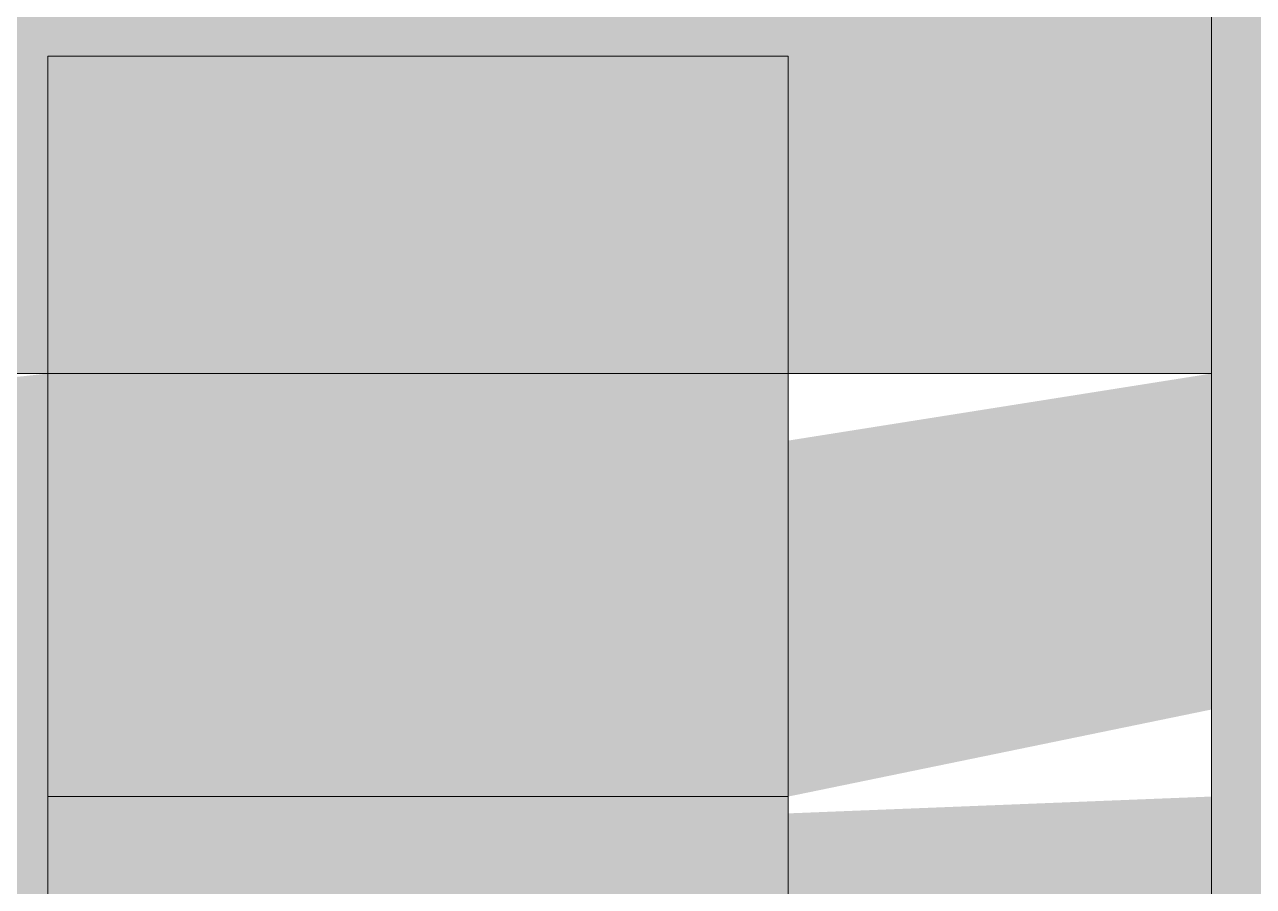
# Model space of a CAD drawing. Header units: inches. Extents: x -26493 to -10162, y -132 to 713.
# Drawn here: x -25823.591 to -25822.865, y 224.947 to 225.456 of the extents above; entities that cross this region are included whole.
import ezdxf

# ---------------------------------------------------------------- set-up
doc = ezdxf.new("R2010")
doc.units = ezdxf.units.IN
doc.header["$MEASUREMENT"] = 0
doc.layers.add('Q-SPCQ', color=91, linetype='Continuous', lineweight=9)

# ---------------------------------------------------------------- blocks, each defined once
blk = doc.blocks.new('Basketball_Backstop-Performance_Sports_Systems-3103-Ceiling_Hung - 27_-0_ to 27_-11 7_8_-V84-Section 13')
at = {"layer": 'Q-SPCQ'}
for points in [[(-25826.26523, 224), (-25822.89023, 224), (-25822.89023, 224.75), (-25823.14023, 224.75), (-25823.14023, 224.5625), (-25823.57773, 224.5625), (-25823.57773, 224.75), (-25823.89023, 224.78349), (-25823.85183, 225.25), (-25823.57773, 225.25), (-25823.57773, 225.4375), (-25823.14023, 225.4375), (-25823.14023, 225.25), (-25822.89023, 225.25), (-25822.89023, 226), (-25826.26523, 226), (-25826.26523, 224.75)], [(-25823.57773, 225), (-25823.14023, 225), (-25823.14023, 225.4375), (-25823.57773, 225.4375)], [(-25823.46712, 224.5625), (-25823.14023, 224.5625), (-25823.14023, 225), (-25823.57773, 225), (-25823.57773, 224.5625)]]:
    blk.add_hatch(color=256, dxfattribs=at).paths.add_polyline_path(points, flags=0)
h = blk.add_hatch(color=256, dxfattribs=at)
h.paths.add_polyline_path([(-25822.57773, 224.125), (-25822.61008, 224.31676), (-25822.65861, 224.13565)], flags=0)
h.paths.add_polyline_path([(-25821.84516, 224.125), (-25821.85051, 224.3125), (-25822.57773, 224.3125), (-25822.57773, 224.125), (-25821.97309, 224.125)], flags=0)
h.paths.add_polyline_path([(-25822.87958, 224.35662), (-25822.69847, 224.40515), (-25822.89023, 224.4375)], flags=0)
h.paths.add_polyline_path([(-25822.84836, 224.28125), (-25822.68598, 224.375), (-25822.87958, 224.35662)], flags=0)
h.paths.add_polyline_path([(-25822.7987, 224.21653), (-25822.66611, 224.34911), (-25822.84836, 224.28125)], flags=0)
h.paths.add_polyline_path([(-25822.65861, 224.13565), (-25822.64023, 224.32925), (-25822.7987, 224.21653), (-25822.73398, 224.16687)], flags=0)
h.paths.add_polyline_path([(-25822.89023, 225.5625), (-25822.69847, 225.59485), (-25822.87958, 225.64338)], flags=0)
h.paths.add_polyline_path([(-25822.89023, 224.4375), (-25822.70273, 224.4375), (-25822.70273, 225.5625), (-25822.89023, 225.5625)], flags=0)
h.paths.add_polyline_path([(-25822.68598, 225.625), (-25822.84836, 225.71875), (-25822.87958, 225.64338)], flags=0)
h.paths.add_polyline_path([(-25822.66611, 225.65089), (-25822.7987, 225.78347), (-25822.84836, 225.71875)], flags=0)
h.paths.add_polyline_path([(-25822.65861, 225.86435), (-25822.61008, 225.68324), (-25822.57773, 225.875)], flags=0)
h.paths.add_polyline_path([(-25822.64023, 225.67075), (-25822.65861, 225.86435), (-25822.7987, 225.78347)], flags=0)
h.paths.add_polyline_path([(-25822.57773, 225.6875), (-25821.89122, 225.7377), (-25821.89514, 225.875), (-25822.57773, 225.875)], flags=0)
h = blk.add_hatch(color=256, dxfattribs=at)
h.paths.add_polyline_path([(-25823.89023, 225), (-25823.57773, 225), (-25823.57773, 225.25), (-25823.89023, 225.21651), (-25823.89023, 225.0647)], flags=0)
h.paths.add_polyline_path([(-25821.97309, 225), (-25821.87123, 225.03791), (-25821.87729, 225.25), (-25822.70273, 225.20683), (-25822.70273, 225)], flags=0)
h.paths.add_polyline_path([(-25823.14023, 225), (-25822.89023, 225.05143), (-25822.89023, 225.25), (-25823.14023, 225.21039), (-25823.14023, 225.05475)], flags=0)
h.paths.add_polyline_path([(-25819.53204, 225), (-25819.01523, 225), (-25819.01523, 225.25), (-25820.10134, 225.21651), (-25820.09516, 225)], flags=0)
h = blk.add_hatch(color=256, dxfattribs=at)
h.paths.add_polyline_path([(-25819.01523, 224.75), (-25819.01523, 225), (-25820.09372, 224.94961), (-25820.08802, 224.75), (-25819.53204, 224.75)], flags=0)
h.paths.add_polyline_path([(-25823.57773, 224.75), (-25823.57773, 225), (-25823.89023, 225), (-25823.85183, 224.75)], flags=0)
h.paths.add_polyline_path([(-25822.89023, 224.75), (-25822.89023, 225), (-25823.14023, 224.99005), (-25823.14023, 224.75)], flags=0)
h.paths.add_polyline_path([(-25822.70273, 224.75), (-25821.86463, 224.80672), (-25821.87015, 225), (-25822.70273, 224.98424), (-25822.70273, 224.75644)], flags=0)
for p, q in [((-25822.89023, 225.5625), (-25822.89023, 224.4375)), ((-25823.57773, 225), (-25823.57773, 225.4375)), ((-25823.57773, 225.4375), (-25823.14023, 225.4375)), ((-25823.14023, 225.4375), (-25823.14023, 225)), ((-25822.89023, 225.25), (-25823.89023, 225.25)), ((-25823.57773, 224.5625), (-25823.57773, 225)), ((-25823.14023, 225), (-25823.57773, 225)), ((-25823.14023, 225), (-25823.14023, 224.5625))]:
    blk.add_line(p, q, dxfattribs=at)

msp = doc.modelspace()

# ---------------------------------------------------------------- block references
at = {"layer": 'Q-SPCQ'}
msp.add_blockref('Basketball_Backstop-Performance_Sports_Systems-3103-Ceiling_Hung - 27_-0_ to 27_-11 7_8_-V84-Section 13', (0, 0), dxfattribs=at)

doc.saveas('drawing.dxf')
